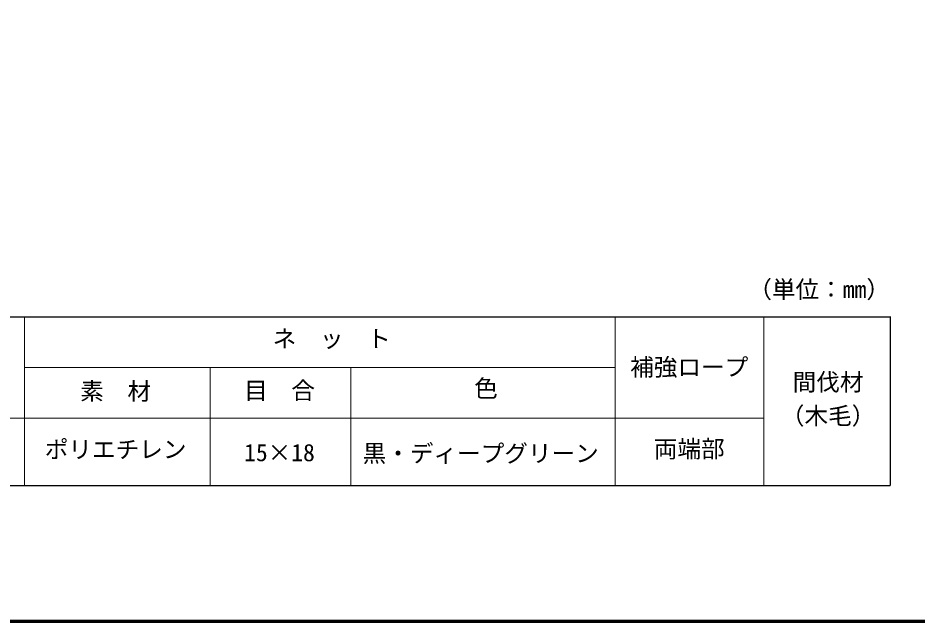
# Model space of a CAD drawing. Units: millimetres, scale not verified. Extents: x 200 to 8200, y 200 to 5825.
# Drawn here: x 1773 to 4437, y 200 to 1987 of the extents above; entities that cross this region are included whole.
import ezdxf
from ezdxf.enums import TextEntityAlignment as Align

# ---------------------------------------------------------------- set-up
doc = ezdxf.new("R2010")
doc.units = ezdxf.units.MM
doc.header["$LTSCALE"] = 20
for name, color, linetype, lineweight in [('C-MTR-FRAM', 5, 'Continuous', 25), ('C-MTR-LINE', 5, 'Continuous', 13), ('C-TTL', 2, 'Continuous', 70)]:
    doc.layers.add(name, color=color, linetype=linetype, lineweight=lineweight)
doc.layers.add('C-MTR-TXT', color=5, linetype='Continuous')
doc.styles.add('ＭＳ ゴシック', font='')
doc.styles.get('ＭＳ ゴシック').set_extended_font_data('MS Gothic')

msp = doc.modelspace()

# ---------------------------------------------------------------- linework, layer by layer
at = {"layer": 'C-MTR-FRAM'}
for p, q in [((637.48, 1101.77), (4357.42, 1101.77)), ((4357.42, 1102.17), (4357.42, 601.37)), ((637.48, 601.37), (4357.42, 601.37))]:
    msp.add_line(p, q, dxfattribs=at)
at = {"layer": 'C-MTR-LINE'}
for p, q in [((1792.18, 1101.77), (1792.18, 601.77)), ((3542.6, 1102.17), (3542.6, 601.77)), ((3983.42, 1102.17), (3983.42, 601.77)), ((1792.18, 951.77), (3542.6, 951.77)), ((2342.18, 951.77), (2342.18, 601.77)), ((2758.65, 951.77), (2758.65, 601.77)), ((637.48, 801.37), (3983.42, 801.37))]:
    msp.add_line(p, q, dxfattribs=at)
at = {"layer": 'C-TTL'}
msp.add_lwpolyline([(200, 200), (8200, 200), (8200, 5740), (200, 5740)], close=True, dxfattribs=at)

# ---------------------------------------------------------------- texts
at = {"layer": 'C-MTR-TXT', "style": 'ＭＳ ゴシック'}
for s, p in [('（単位：mm）', (3937.42, 1141.77)), ('色', (3124.62, 848.19)), ('黒・ディープグリーン', (2794.05, 655.78))]:
    msp.add_text(s, height=51.32, dxfattribs=at).set_placement(p, align=Align.BOTTOM_LEFT)
for s, p in [('ネ\u3000ッ\u3000ト', (2702.55, 995.62)), ('補強ロープ', (3762.25, 911.44)), ('間伐材', (4173.69, 867.16)), ('素\u3000材', (2061.95, 839.79)), ('目\u3000合', (2547.68, 841.95)), ('（木毛）', (4173.69, 767.16)), ('ポリエチレン', (2061.95, 667.59)), ('15×18', (2547.68, 658.15)), ('両端部', (3762.25, 668.99))]:
    msp.add_text(s, height=51.32, dxfattribs=at).set_placement(p, align=Align.BOTTOM_CENTER)

doc.saveas('drawing.dxf')
